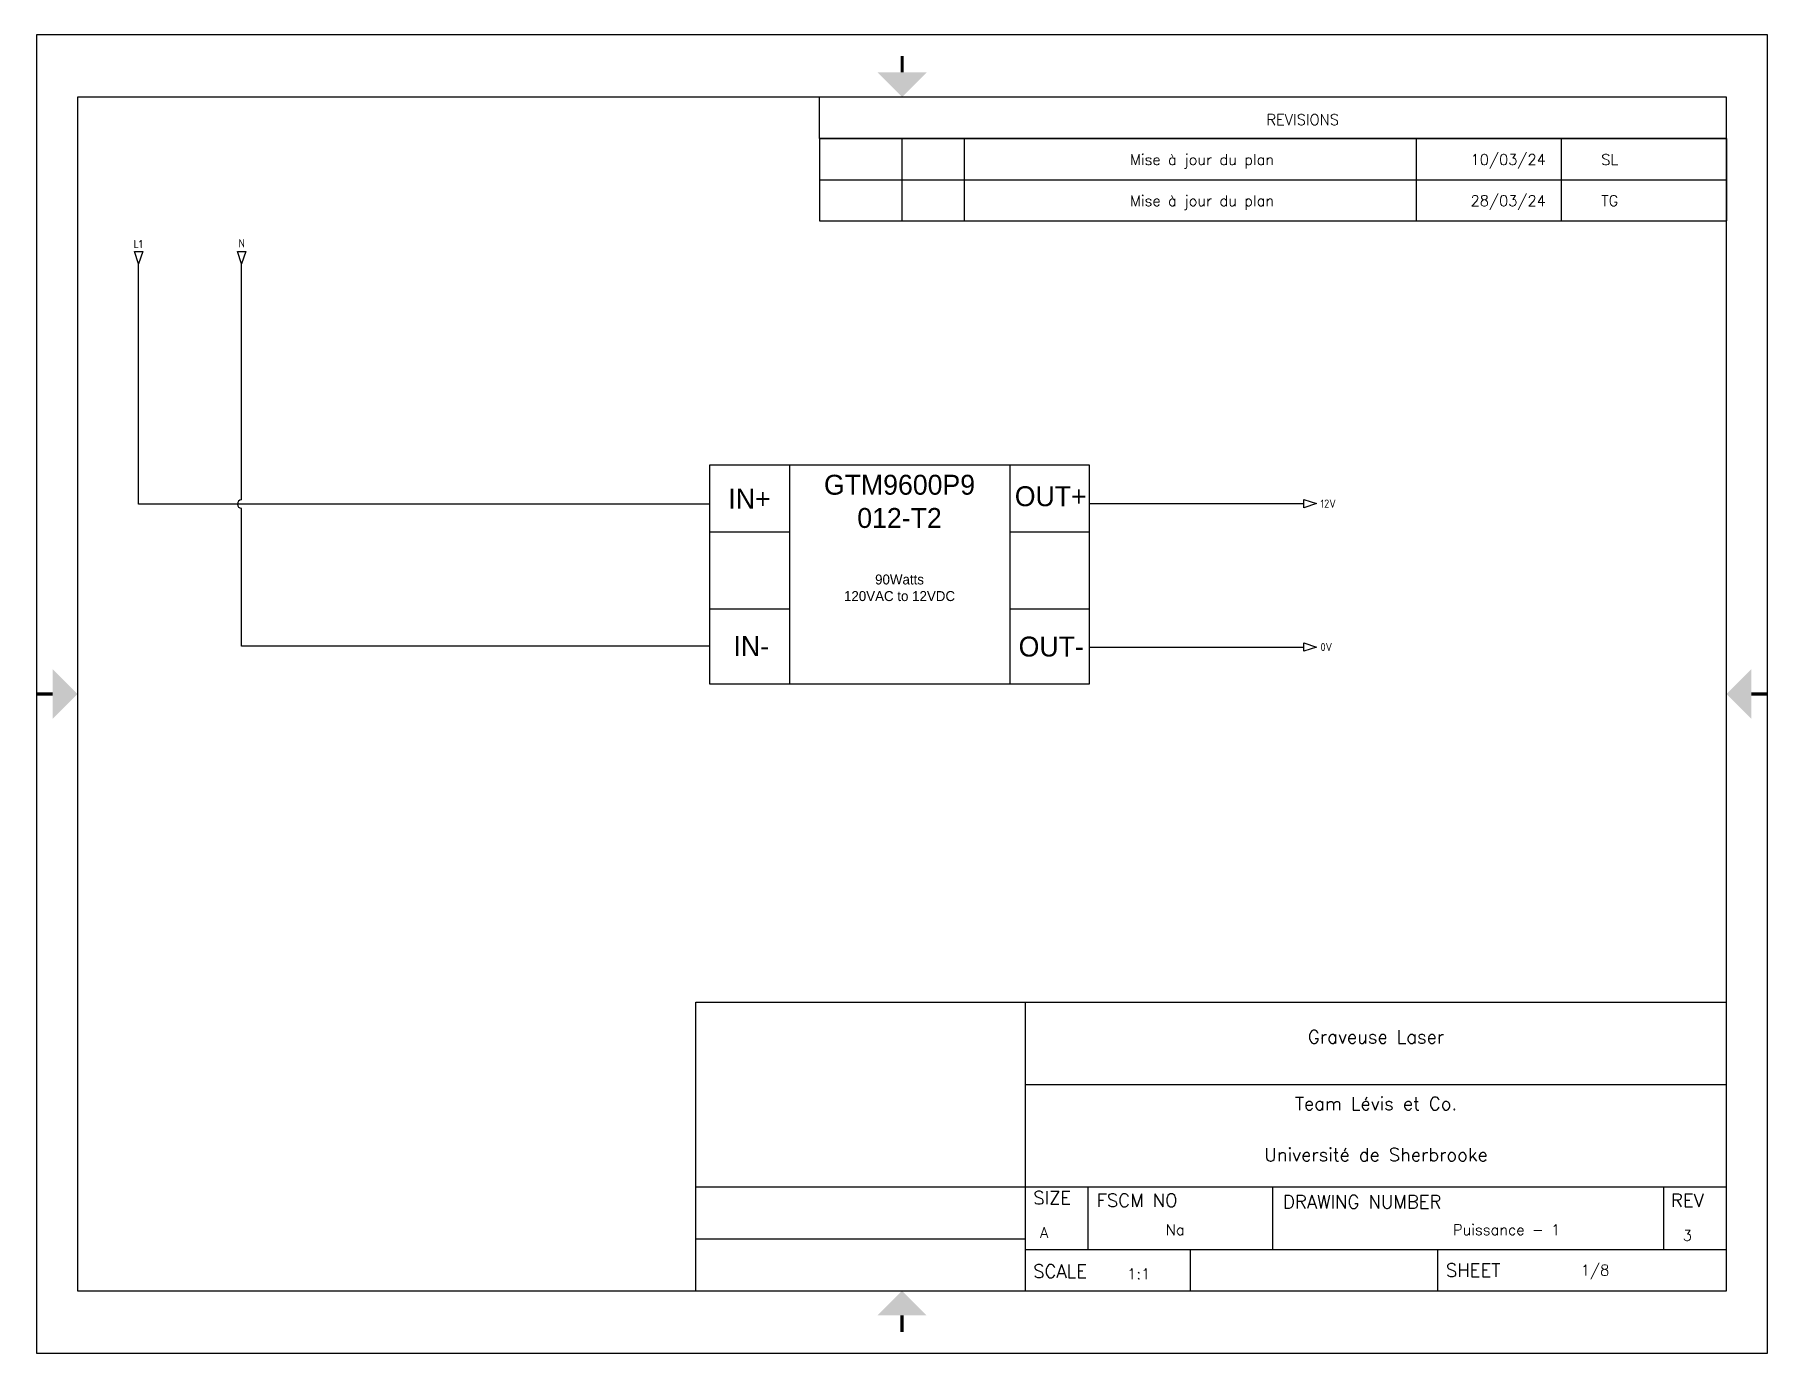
# Model space of a CAD drawing. Extents: x -1 to 1051, y -4 to 796.
import ezdxf
from ezdxf.enums import TextEntityAlignment as Align

# ---------------------------------------------------------------- set-up
doc = ezdxf.new("R2010")
doc.units = 0
doc.header["$LTSCALE"] = 0.75
doc.header["$MEASUREMENT"] = 0
for name, color, linetype in [('BLK_20AWG', 7, 'Continuous'), ('SYMS', 7, 'Continuous'), ('TB_LABELS', 1, 'Continuous'), ('Title Block', 7, 'Continuous'), ('Viewport', 7, 'Continuous'), ('XREF', 7, 'Continuous')]:
    doc.layers.add(name, color=color, linetype=linetype)
doc.styles.add('Roman', font='romans')
doc.styles.add('WD', font='romans.shx')
doc.styles.add('WD_IEC', font='isocp2.shx', dxfattribs={"width": 0.9, "height": 4})

# ---------------------------------------------------------------- blocks, each defined once
blk = doc.blocks.new('ANSI_border_A(L)')
for p, q in [((475, 732.5), (475, 757.5)), ((1025, 732.5), (475, 732.5))]:
    blk.add_line(p, q)
at = {"layer": 'Title Block'}
for p, q in [((0, 795.5), (0, -4.5)), ((1050, 795.5), (0, 795.5)), ((1050, -4.5), (1050, 795.5)), ((25, 757.5), (25, 33.5)), ((1025, 757.5), (25, 757.5)), ((1025, 33.5), (1025, 757.5)), ((25, 33.5), (1025, 33.5)), ((0, -4.5), (1050, -4.5))]:
    blk.add_line(p, q, dxfattribs=at)
at = {"layer": 'Title Block', "const_width": 2}
for points in [[(525.1, 782.6), (525.1, 772.6)], [(0, 395.5), (10, 395.5)], [(1050, 395.5), (1040, 395.5)], [(525, 8.5), (525, 18.5)]]:
    blk.add_lwpolyline(points, dxfattribs=at)
at = {"layer": 'Title Block'}
for points in [[(510.1, 772.6), (540.1, 772.6), (525.1, 757.6)], [(10, 380.5), (10, 410.5), (25, 395.5)], [(1040, 380.5), (1040, 410.5), (1025, 395.5)], [(510, 18.5), (540, 18.5), (525, 33.5)]]:
    blk.add_solid(points, dxfattribs=at)
at = {"layer": 'Title Block', "style": 'Roman'}
blk.add_text('REVISIONS', height=6.5, dxfattribs=at).set_placement((746, 740.7))
blk = doc.blocks.new('ANSI_REVblock_A')
blk.add_line((0, 0), (0, -0.25))
at = {"layer": 'Title Block'}
for p, q in [((-5.5, 0), (0, 0)), ((-5.5, 0), (-5.5, -0.25)), ((-5, -0.25), (-5, 0)), ((-4.62, -0.25), (-4.62, 0)), ((-1.88, -0.25), (-1.88, 0)), ((-1, -0.25), (-1, 0)), ((-5.5, -0.25), (0, -0.25))]:
    blk.add_line(p, q, dxfattribs=at)
at = {"style": 'WD'}
for tag, p in [('ZONE', (-5.391, -0.16)), ('REV', (-4.92, -0.16)), ('DESCRIPTION', (-3.618, -0.16)), ('DATE', (-1.552, -0.16)), ('APPROVED', (-0.759, -0.16))]:
    blk.add_attdef(tag, p, '', height=0.065, dxfattribs=at)
at = {"style": 'WD', "flags": 1}
blk.add_attdef('WD_TB', (-4.505, -0.154), '', height=0.03, dxfattribs=at)
blk = doc.blocks.new('ANSI_tblock_desc_A(L)')
for p, q in [((0, 0), (0, 1.75)), ((-6.25, 0), (0, 0))]:
    blk.add_line(p, q)
at = {"layer": 'Title Block'}
for p, q in [((-6.25, 1.75), (0, 1.75)), ((-6.25, 0), (-6.25, 1.75)), ((-4.25, 0), (-4.25, 1.75)), ((-4.25, 1.25), (0, 1.25)), ((-6.25, 0.63), (0, 0.63)), ((-3.87, 0.25), (-3.87, 0.63)), ((-2.75, 0.25), (-2.75, 0.63)), ((-0.38, 0.25), (-0.38, 0.63)), ((-6.25, 0.315), (-4.25, 0.315)), ((-4.25, 0.25), (0, 0.25)), ((-3.25, 0), (-3.25, 0.25)), ((-1.75, 0), (-1.75, 0.25))]:
    blk.add_line(p, q, dxfattribs=at)
at = {"color": 0, "style": 'Roman', "flags": 8}
for tag, p in [('FNAME', (-10.3, 5.12)), ('REVDATE', (-10.3, 2.62)), ('USER', (-10.3, -0.38))]:
    blk.add_attdef(tag, p, '', height=0.15, rotation=90, dxfattribs=at)
at = {"style": 'WD'}
for tag, p in [('PROJDESC', (-2.125, 1.5)), ('TITLE1', (-2.125, 1.095)), ('TITLE2', (-2.125, 0.785))]:
    blk.add_attdef(tag, text='', height=0.08, dxfattribs=at).set_placement(p, align=Align.CENTER)
for tag, p in [('SIZE', (-4.162, 0.32)), ('FSCM_NO', (-3.4, 0.337)), ('DWG_NO', (-1.659, 0.337)), ('REV', (-0.265, 0.303)), ('SCALE', (-3.634, 0.069)), ('SHEET', (-0.883, 0.092))]:
    blk.add_attdef(tag, p, '', height=0.065, dxfattribs=at)
at = {"style": 'WD', "flags": 1}
blk.add_attdef('WD_TB', (-5.57, 0.177), '', height=0.086, dxfattribs=at)
at = {"layer": 'TB_LABELS', "style": 'WD'}
for s, p in [('SIZE', (-4.204, 0.604)), ('FSCM NO', (-3.819, 0.588)), ('DRAWING NUMBER', (-2.689, 0.579)), ('REV', (-0.336, 0.588)), ('SCALE', (-4.204, 0.158)), ('SHEET', (-1.701, 0.164))]:
    blk.add_text(s, height=0.08, dxfattribs=at).set_placement(p, align=Align.TOP_LEFT)
blk = doc.blocks.new('HA1D2')
blk.add_lwpolyline([(0, 0), (-1.25, 3.75), (1.25, 3.75)], close=True)
at = {"style": 'WD_IEC'}
blk.add_attdef('XREF', text='', height=2.5, rotation=90, dxfattribs=at).set_placement((0, 5), align=Align.MIDDLE_LEFT)
at = {"style": 'WD_IEC', "flags": 1}
blk.add_attdef('SIGCODE', text='', height=1, dxfattribs=at).set_placement((-2.5, 1.8), align=Align.RIGHT)
blk.add_attdef('X8TERM01', (0, 0), '', height=0.32, dxfattribs=at)
at = {"style": 'WD_IEC', "flags": 8}
blk.add_attdef('WIRENO', text='', height=2.5, rotation=90, dxfattribs=at).set_placement((-1, -1.25), align=Align.RIGHT)
at = {"style": 'WD_IEC'}
blk.add_attdef('DESC1', text='', height=2.5, rotation=90, dxfattribs=at).set_placement((1, -1.25), align=Align.TOP_RIGHT)
blk = doc.blocks.new('HA1S1')
blk.add_lwpolyline([(0, 1.25), (3.75, 0), (0, -1.25)], close=True)
at = {"style": 'WD_IEC'}
for tag, height, flags, p in [('WIRENO', 2.5, 8, (-1.25, 1)), ('SIGCODE', 1, 1, (5, 1.8))]:
    blk.add_attdef(tag, text='', height=height, dxfattribs=dict(at, flags=flags)).set_placement(p, align=Align.RIGHT)
at = {"style": 'WD_IEC', "flags": 1}
blk.add_attdef('X4TERM01', (0, 0), '', height=0.32, dxfattribs=at)
at = {"style": 'WD_IEC'}
blk.add_attdef('XREF', text='', height=2.5, dxfattribs=at).set_placement((5, 0), align=Align.MIDDLE_LEFT)
blk.add_attdef('DESC1', text='', height=2.5, dxfattribs=at).set_placement((-1.25, -1), align=Align.TOP_RIGHT)

msp = doc.modelspace()

# ---------------------------------------------------------------- linework, layer by layer
for p, q in [((456.7, 534.5), (456.7, 401.5)), ((590.3, 534.5), (590.3, 401.5)), ((456.7, 493.6), (408.4, 493.6)), ((638.6, 493.6), (590.3, 493.6)), ((456.7, 446.9), (408.4, 446.9)), ((638.6, 446.9), (590.3, 446.9))]:
    msp.add_line(p, q)
msp.add_lwpolyline([(408.4, 534.5), (638.6, 534.5), (638.6, 401.5), (408.4, 401.5)], close=True)
at = {"layer": 'BLK_20AWG'}
for p, q in [((62, 510.7), (62, 656.5)), ((124.5, 513.2), (124.5, 656.5)), ((408.4, 510.7), (62, 510.7)), ((124.5, 424.5), (124.5, 508.1)), ((638.6, 511), (768.8, 511)), ((408.4, 424.5), (124.5, 424.5)), ((638.6, 424), (768.8, 424))]:
    msp.add_line(p, q, dxfattribs=at)
msp.add_arc((124.5, 510.7), 2.54, 90, 270, dxfattribs=at)

# ---------------------------------------------------------------- block references
ref = msp.add_blockref('ANSI_REVblock_A', (1025, 732.5), dxfattribs=dict(xscale=100, yscale=100, zscale=100))
ref.add_attrib('DESCRIPTION', 'Mise à jour du plan', (663.2, 716.5), dxfattribs={"height": 6.5, "style": 'WD'})
ref.add_attrib('DATE', '10/03/24', (869.8, 716.5), dxfattribs={"height": 6.5, "style": 'WD'})
ref.add_attrib('APPROVED', 'SL', (949.1, 716.5), dxfattribs={"height": 6.5, "style": 'WD'})
ref = msp.add_blockref('ANSI_REVblock_A', (1025, 707.5), dxfattribs=dict(xscale=100, yscale=100, zscale=100))
ref.add_attrib('DESCRIPTION', 'Mise à jour du plan', (663.2, 691.5), dxfattribs={"height": 6.5, "style": 'WD'})
ref.add_attrib('DATE', '28/03/24', (869.8, 691.5), dxfattribs={"height": 6.5, "style": 'WD'})
ref.add_attrib('APPROVED', 'TG', (949.1, 691.5), dxfattribs={"height": 6.5, "style": 'WD'})
at = {"xscale": 100, "yscale": 100, "zscale": 100}
msp.add_blockref('ANSI_tblock_desc_A(L)', (1025, 33.5), dxfattribs=at).add_auto_attribs({'PROJDESC': 'Graveuse Laser', 'TITLE1': 'Team Lévis et Co.', 'TITLE2': 'Université de Sherbrooke', 'SIZE': 'A', 'FSCM_NO': 'Na', 'DWG_NO': 'Puissance - 1', 'REV': '3', 'SCALE': '1:1', 'SHEET': '1/8'})
at = {"layer": 'SYMS'}
ref = msp.add_blockref('HA1D2', (62, 656.5), dxfattribs=dict(at, xscale=2, yscale=2, zscale=2))
ref.add_attrib('XREF', 'L1', dxfattribs={"layer": 'XREF', "height": 5, "style": 'WD_IEC'}).set_placement((59, 668.5), align=Align.MIDDLE_LEFT)
ref = msp.add_blockref('HA1D2', (124.5, 656.5), dxfattribs=dict(at, xscale=2, yscale=2, zscale=2))
ref.add_attrib('XREF', 'N', dxfattribs={"layer": 'XREF', "height": 5, "rotation": 180, "style": 'WD_IEC'}).set_placement((126.5, 669), align=Align.MIDDLE_LEFT)
ref = msp.add_blockref('HA1S1', (768.8, 511), dxfattribs=dict(at, xscale=2, yscale=2, zscale=2))
ref.add_attrib('XREF', '12V', dxfattribs={"layer": 'XREF', "height": 5, "style": 'WD_IEC'}).set_placement((778.8, 511), align=Align.MIDDLE_LEFT)
ref = msp.add_blockref('HA1S1', (768.8, 424), dxfattribs=dict(at, xscale=2, yscale=2, zscale=2))
ref.add_attrib('XREF', '0V', dxfattribs={"layer": 'XREF', "height": 5, "style": 'WD_IEC'}).set_placement((778.8, 424), align=Align.MIDDLE_LEFT)
at = {"layer": 'Viewport'}
msp.add_blockref('ANSI_border_A(L)', (0, 0), dxfattribs=at)

# ---------------------------------------------------------------- texts
for s, width, insert, char_height, attachment_point in [('\\pxqc;GTM9600P9 \\P012-T2', 133.588, (456.7, 528.5), 12.087, 1), ('IN+', 48.346, (432.5, 514), 12.09, 5), ('OUT+', 48.346, (615.2, 515.4), 12.09, 5), ('90Watts\\P120VAC to 12VDC', 133.593, (523.5, 468), 6.043, 2), ('IN-', 48.352, (433.6, 424.6), 12.09, 5), ('OUT-', 48.341, (615.5, 424.2), 12.09, 5)]:
    msp.add_mtext_dynamic_manual_height_columns(s, width=width, gutter_width=60.4, heights=[0], dxfattribs=dict(insert=insert, char_height=char_height, attachment_point=attachment_point))

doc.saveas('drawing.dxf')
